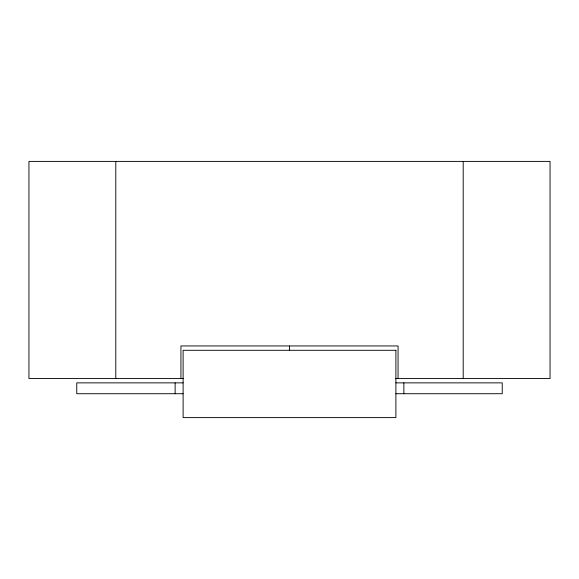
<?xml version="1.0" encoding="UTF-8"?>
<svg xmlns="http://www.w3.org/2000/svg" width="579" height="579" viewBox="0 0 579 579"><rect width="100%" height="100%" fill="white"/><g stroke="black" fill="none" stroke-linecap="round" stroke-linejoin="round"><path stroke-width="0.87" d="M183.536 378.521L28.95 378.521L28.95 161.396L550.05 161.396L550.05 378.521L395.464 378.521M183.109 382.864L76.761 382.864L76.761 393.72L183.109 393.72M395.891 382.864L502.239 382.864L502.239 393.72L395.891 393.72M463.2 161.396L463.2 378.521M403.874 382.864L403.874 393.72M398.062 378.521L398.062 345.952L180.938 345.952L180.938 378.521M289.5 346.039L289.5 350.548M175.126 382.864L175.126 393.72M115.8 161.396L115.8 378.521M395.891 350.295L183.109 350.295L183.109 417.604L395.891 417.604L395.891 350.295"/></g></svg>
